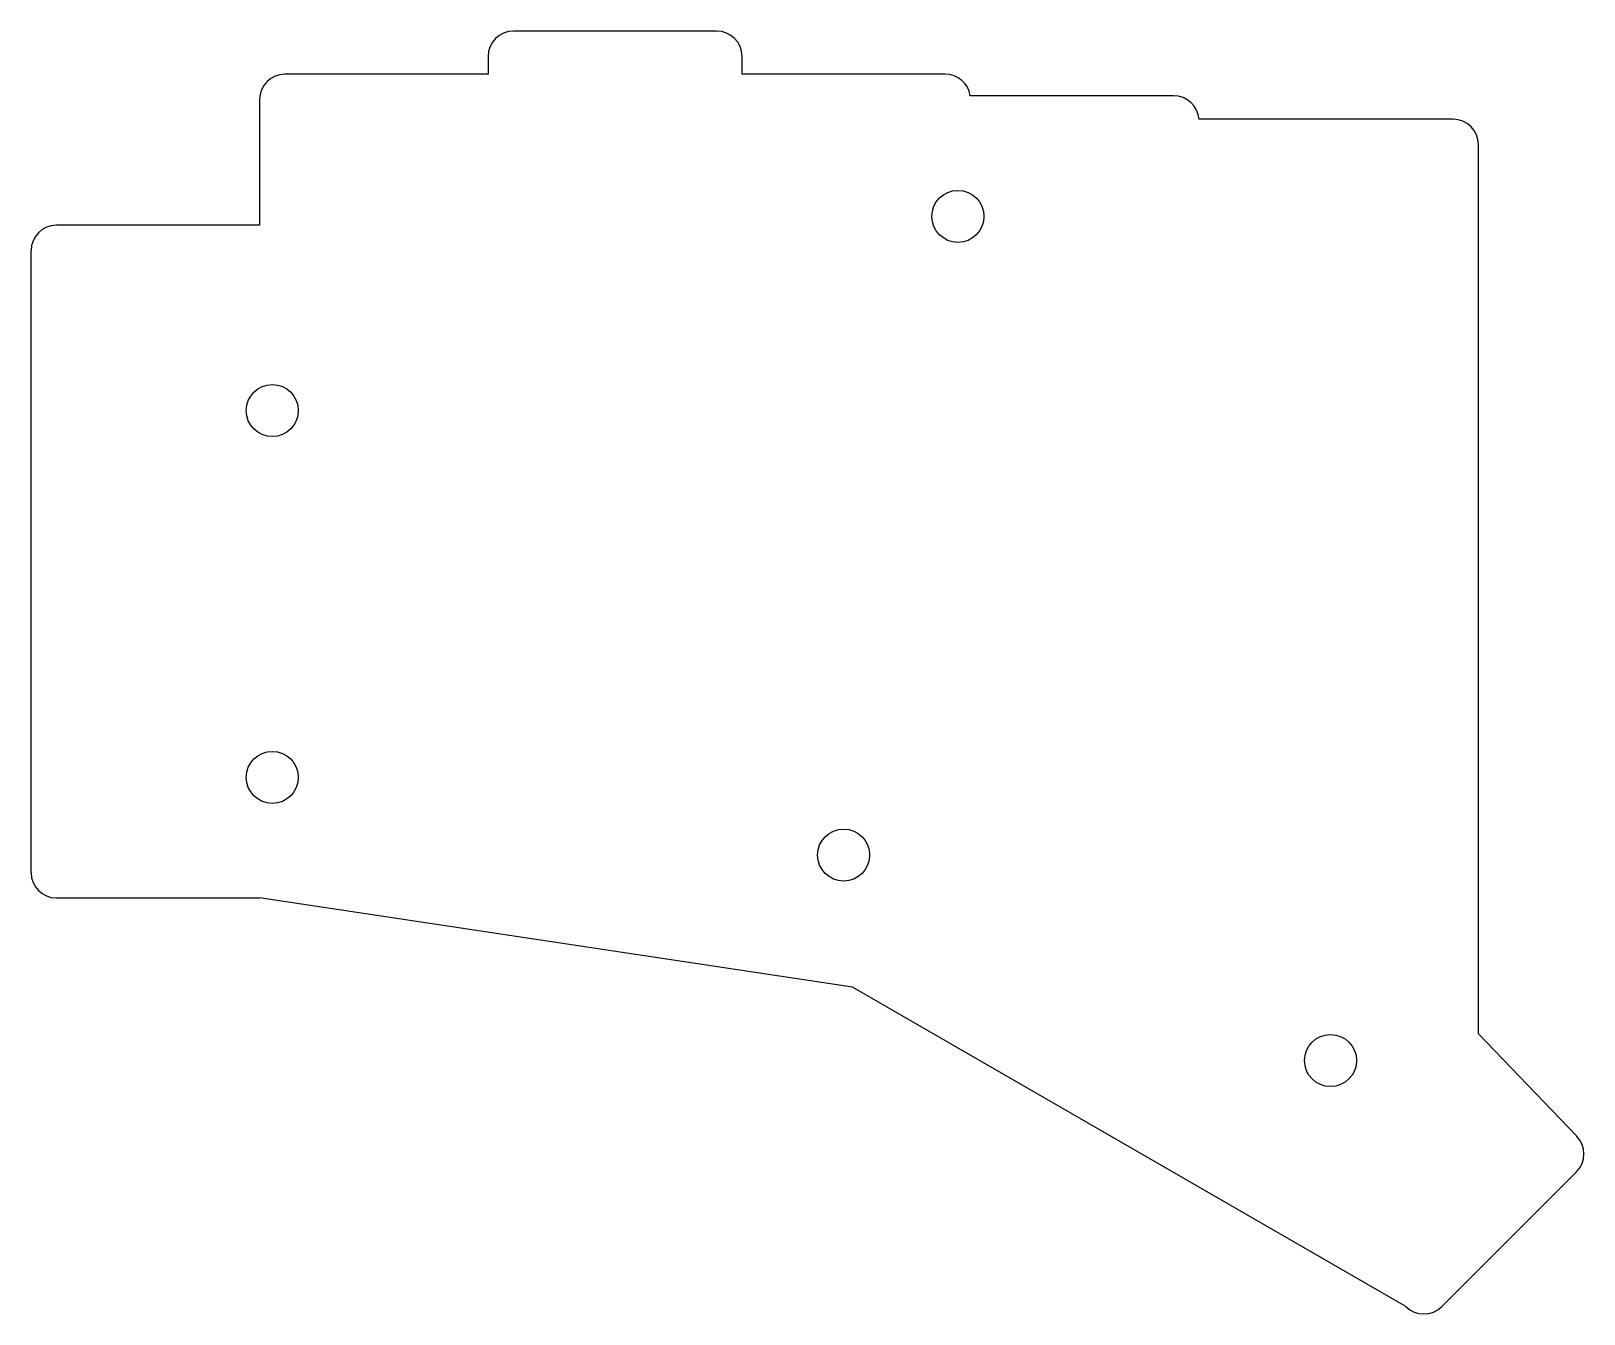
# Model space of a CAD drawing. Header units: millimetres. Extents: x 8 to 130, y -42 to 59.
import ezdxf

# ---------------------------------------------------------------- set-up
doc = ezdxf.new("R2010")
doc.units = ezdxf.units.MM

msp = doc.modelspace()

# ---------------------------------------------------------------- linework, layer by layer
for p, q in [((62, 58.8), (46, 58.8)), ((44, 56.8), (44, 55.4)), ((64, 55.4), (64, 56.8)), ((44, 55.4), (28, 55.4)), ((80, 55.4), (64, 55.4)), ((26, 53.4), (26, 43.5)), ((98, 53.7), (82, 53.7)), ((120, 51.85), (99.99, 51.85)), ((122, -20.21), (122, 49.85)), ((26, 43.5), (10, 43.5)), ((8, -7.5), (8, 41.5)), ((10, -9.5), (26, -9.5)), ((72.71, -16.52), (26, -9.5)), ((116.29, -41.69), (72.71, -16.52)), ((122, -20.21), (129.72, -28.25)), ((119.12, -41.69), (129.72, -31.08))]:
    msp.add_line(p, q)
for centre in [(81, 44.2), (27, 28.9), (27, 0), (72, -6.12), (110.35, -22.31)]:
    msp.add_circle(centre, 2.05)
for centre, start, end in [((46, 56.8), 90, 180), ((62, 56.8), 0, 90), ((28, 53.4), 90, 180), ((80, 53.4), 8.6232, 90), ((82, 51.7), 90, 90.6477), ((98, 51.7), 4.3012, 90), ((120, 49.85), 0, 90), ((10, 41.5), 90, 180), ((10, -7.5), 180, 270), ((128.31, -29.67), 315, 45), ((117.7, -40.27), 225, 315)]:
    msp.add_arc(centre, 2, start, end)

doc.saveas('drawing.dxf')
